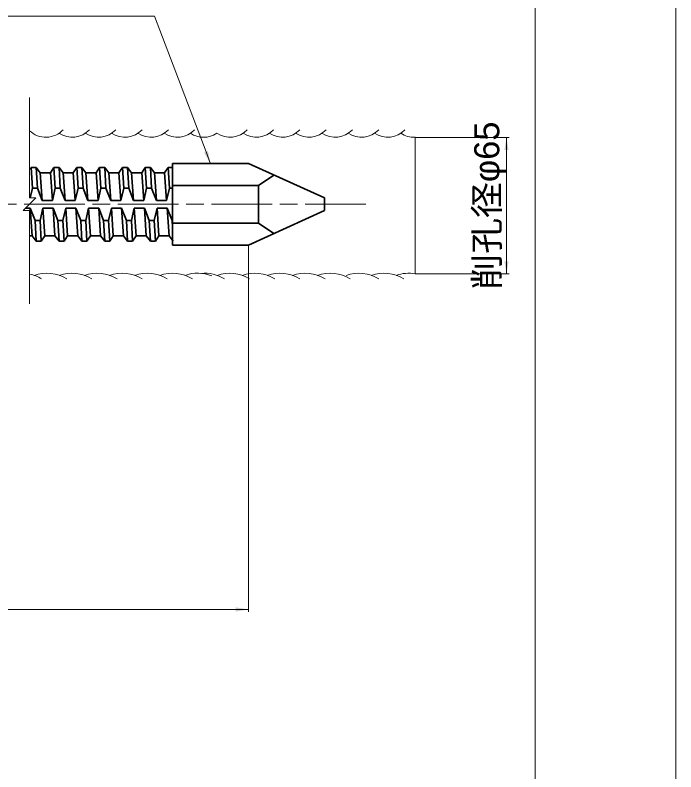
# Model space of a CAD drawing. Units: millimetres at full size, sheet at 1:2; details may follow other scales. Extents: x 2145 to 3827, y 960 to 2148.
# Drawn here: x 3565.6 to 3826.7, y 1554.1 to 1853.1 of the extents above; entities that cross this region are included whole.
import ezdxf
from ezdxf.enums import TextEntityAlignment as Align

# ---------------------------------------------------------------- set-up
doc = ezdxf.new("R2010")
doc.units = ezdxf.units.MM
doc.header["$LTSCALE"] = 2
doc.linetypes.add('CHAIN', pattern=[18.5, 12, -1.5, 3.5, -1.5])
for name, color, linetype, lineweight in [('1外形線', 7, 'Continuous', 35), ('2 細い実線', 3, 'Continuous', 20), ('4中心線', 1, 'CHAIN', 15), ('6寸法線', 4, 'Continuous', 13), ('7 枠・タイトル', 7, 'Continuous', 13), ('Defpoints_2', 7, 'Continuous', 13)]:
    doc.layers.add(name, color=color, linetype=linetype, lineweight=lineweight)
doc.styles.add('ＭＳ Ｐゴシック', font='')
doc.styles.get('ＭＳ Ｐゴシック').set_extended_font_data('MS PGothic')

# ---------------------------------------------------------------- blocks, each defined once
blk = doc.blocks.new('filled_arrow')
at = {"color": 0, "linetype": 'Continuous', "lineweight": -2}
blk.add_solid([(7.5, 1.25), (0, 0), (7.5, -1.25)], dxfattribs=at)

msp = doc.modelspace()

# ---------------------------------------------------------------- linework, layer by layer
at = {"layer": '1外形線'}
for p, q in [((3627.785, 1794.467), (3657.785, 1794.467)), ((3627.785, 1794.467), (3627.785, 1762.267)), ((3657.785, 1794.467), (3687.785, 1780.867)), ((3571.901, 1792.868), (3571.276, 1792.262)), ((3573.901, 1792.867), (3571.901, 1792.868)), ((3572.376, 1784.696), (3571.901, 1792.868)), ((3573.901, 1792.867), (3575.517, 1790.868)), ((3574.376, 1784.696), (3573.901, 1792.867)), ((3580.924, 1792.867), (3579.531, 1790.867)), ((3582.925, 1792.867), (3580.924, 1792.867)), ((3581.4, 1784.696), (3580.924, 1792.867)), ((3582.925, 1792.867), (3584.541, 1790.868)), ((3583.4, 1784.696), (3582.925, 1792.867)), ((3589.948, 1792.867), (3588.555, 1790.867)), ((3591.948, 1792.867), (3589.948, 1792.867)), ((3590.423, 1784.695), (3589.948, 1792.867)), ((3592.423, 1784.695), (3591.948, 1792.867)), ((3591.948, 1792.867), (3593.565, 1790.867)), ((3598.972, 1792.866), (3597.579, 1790.867)), ((3600.972, 1792.866), (3598.972, 1792.866)), ((3599.447, 1784.695), (3598.972, 1792.866)), ((3600.972, 1792.866), (3602.589, 1790.867)), ((3601.447, 1784.695), (3600.972, 1792.866)), ((3607.996, 1792.866), (3606.602, 1790.866)), ((3609.996, 1792.866), (3607.996, 1792.866)), ((3608.471, 1784.695), (3607.996, 1792.866)), ((3609.996, 1792.866), (3611.613, 1790.866)), ((3610.471, 1784.694), (3609.996, 1792.866)), ((3617.02, 1792.865), (3615.626, 1790.866)), ((3619.02, 1792.865), (3617.02, 1792.865)), ((3617.495, 1784.694), (3617.02, 1792.865)), ((3619.02, 1792.865), (3620.637, 1790.866)), ((3619.495, 1784.694), (3619.02, 1792.865)), ((3626.044, 1792.865), (3624.65, 1790.865)), ((3627.785, 1792.865), (3626.044, 1792.865)), ((3626.519, 1784.694), (3626.044, 1792.865)), ((3579.531, 1790.868), (3575.517, 1790.868)), ((3576.282, 1779.846), (3575.517, 1790.868)), ((3580.295, 1779.846), (3579.531, 1790.867)), ((3585.305, 1779.846), (3584.541, 1790.868)), ((3588.555, 1790.868), (3584.541, 1790.868)), ((3589.319, 1779.846), (3588.555, 1790.866)), ((3597.579, 1790.867), (3593.565, 1790.867)), ((3594.329, 1779.845), (3593.565, 1790.867)), ((3598.343, 1779.845), (3597.578, 1790.866)), ((3603.353, 1779.845), (3602.589, 1790.867)), ((3606.602, 1790.867), (3602.589, 1790.867)), ((3607.367, 1779.845), (3606.602, 1790.866)), ((3612.377, 1779.844), (3611.613, 1790.866)), ((3615.626, 1790.866), (3611.613, 1790.866)), ((3616.391, 1779.844), (3615.626, 1790.865)), ((3624.65, 1790.866), (3620.637, 1790.866)), ((3621.401, 1779.844), (3620.637, 1790.866)), ((3625.414, 1779.844), (3624.65, 1790.865)), ((3661.785, 1785.86), (3667.785, 1789.934)), ((3627.785, 1785.86), (3661.785, 1785.86)), ((3661.785, 1785.86), (3661.785, 1770.874)), ((3572.376, 1784.696), (3571.509, 1780.889)), ((3572.376, 1784.696), (3574.376, 1784.696)), ((3574.376, 1784.696), (3576.282, 1779.846)), ((3581.4, 1784.696), (3580.295, 1779.846)), ((3581.4, 1784.696), (3583.4, 1784.696)), ((3583.4, 1784.696), (3585.305, 1779.846)), ((3590.423, 1784.695), (3589.319, 1779.845)), ((3590.423, 1784.695), (3592.423, 1784.695)), ((3592.423, 1784.695), (3594.329, 1779.845)), ((3599.447, 1784.695), (3598.343, 1779.845)), ((3599.447, 1784.695), (3601.447, 1784.695)), ((3601.447, 1784.695), (3603.353, 1779.845)), ((3608.471, 1784.695), (3607.367, 1779.844)), ((3608.471, 1784.695), (3610.471, 1784.694)), ((3610.471, 1784.694), (3612.377, 1779.844)), ((3617.495, 1784.694), (3616.391, 1779.844)), ((3617.495, 1784.694), (3619.495, 1784.694)), ((3619.495, 1784.694), (3621.401, 1779.844)), ((3626.519, 1784.694), (3625.414, 1779.844)), ((3626.519, 1784.694), (3627.785, 1784.693)), ((3580.295, 1779.846), (3576.282, 1779.846)), ((3589.319, 1779.846), (3585.305, 1779.846)), ((3598.343, 1779.845), (3594.329, 1779.845)), ((3607.367, 1779.845), (3603.353, 1779.845)), ((3616.391, 1779.844), (3612.377, 1779.844)), ((3625.414, 1779.844), (3621.401, 1779.844)), ((3687.785, 1780.867), (3687.785, 1775.867)), ((3571.519, 1776.846), (3569.745, 1776.846)), ((3572.283, 1765.87), (3571.519, 1776.846)), ((3573.425, 1771.996), (3571.519, 1776.846)), ((3575.425, 1771.996), (3576.529, 1776.845)), ((3580.543, 1776.845), (3576.529, 1776.846)), ((3577.294, 1765.869), (3576.529, 1776.845)), ((3581.307, 1765.869), (3580.543, 1776.845)), ((3582.449, 1771.996), (3580.543, 1776.845)), ((3584.449, 1771.996), (3585.553, 1776.845)), ((3589.567, 1776.845), (3585.553, 1776.846)), ((3586.317, 1765.869), (3585.553, 1776.845)), ((3590.331, 1765.869), (3589.567, 1776.845)), ((3591.473, 1771.995), (3589.567, 1776.845)), ((3593.473, 1771.996), (3594.577, 1776.845)), ((3598.591, 1776.845), (3594.577, 1776.846)), ((3595.341, 1765.869), (3594.577, 1776.845)), ((3599.355, 1765.868), (3598.591, 1776.845)), ((3600.496, 1771.995), (3598.591, 1776.844)), ((3602.496, 1771.995), (3603.601, 1776.844)), ((3607.614, 1776.844), (3603.601, 1776.845)), ((3604.365, 1765.868), (3603.601, 1776.844)), ((3608.379, 1765.868), (3607.614, 1776.844)), ((3609.52, 1771.994), (3607.614, 1776.844)), ((3611.52, 1771.995), (3612.625, 1776.844)), ((3616.638, 1776.844), (3612.625, 1776.845)), ((3613.389, 1765.868), (3612.625, 1776.844)), ((3617.403, 1765.867), (3616.638, 1776.844)), ((3618.544, 1771.994), (3616.638, 1776.843)), ((3620.544, 1771.994), (3621.648, 1776.843)), ((3622.413, 1765.867), (3621.648, 1776.843)), ((3625.662, 1776.843), (3621.649, 1776.844)), ((3626.426, 1765.867), (3625.662, 1776.843)), ((3627.568, 1771.993), (3625.662, 1776.843)), ((3687.785, 1775.867), (3657.785, 1762.267)), ((3573.9, 1763.868), (3573.425, 1771.996)), ((3573.425, 1771.996), (3575.425, 1771.996)), ((3575.9, 1763.868), (3575.425, 1771.996)), ((3582.924, 1763.868), (3582.449, 1771.996)), ((3582.449, 1771.996), (3584.449, 1771.996)), ((3584.924, 1763.867), (3584.449, 1771.996)), ((3591.473, 1771.995), (3593.473, 1771.996)), ((3591.948, 1763.867), (3591.473, 1771.995)), ((3593.948, 1763.867), (3593.473, 1771.996)), ((3600.972, 1763.867), (3600.496, 1771.995)), ((3600.496, 1771.995), (3602.496, 1771.995)), ((3602.972, 1763.866), (3602.496, 1771.995)), ((3609.52, 1771.994), (3611.52, 1771.995)), ((3609.995, 1763.866), (3609.52, 1771.994)), ((3611.995, 1763.866), (3611.52, 1771.995)), ((3619.019, 1763.866), (3618.544, 1771.994)), ((3618.544, 1771.994), (3620.544, 1771.994)), ((3621.019, 1763.866), (3620.544, 1771.994)), ((3627.786, 1769.359), (3627.568, 1771.993)), ((3627.568, 1771.993), (3627.785, 1771.993)), ((3627.785, 1770.874), (3661.785, 1770.874)), ((3661.785, 1770.874), (3667.785, 1766.8)), ((3572.283, 1765.87), (3571.275, 1765.87)), ((3573.9, 1763.868), (3572.283, 1765.87)), ((3575.9, 1763.868), (3577.294, 1765.869)), ((3581.307, 1765.869), (3577.294, 1765.869)), ((3582.924, 1763.868), (3581.307, 1765.869)), ((3584.924, 1763.867), (3586.317, 1765.869)), ((3590.331, 1765.869), (3586.317, 1765.869)), ((3591.948, 1763.867), (3590.331, 1765.869)), ((3593.948, 1763.867), (3595.341, 1765.869)), ((3599.355, 1765.868), (3595.341, 1765.869)), ((3600.972, 1763.867), (3599.355, 1765.868)), ((3602.972, 1763.866), (3604.365, 1765.868)), ((3608.379, 1765.868), (3604.365, 1765.868)), ((3609.995, 1763.866), (3608.379, 1765.868)), ((3611.995, 1763.866), (3613.389, 1765.868)), ((3617.403, 1765.867), (3613.389, 1765.868)), ((3619.019, 1763.867), (3617.402, 1765.868)), ((3621.019, 1763.866), (3622.413, 1765.867)), ((3626.426, 1765.867), (3622.413, 1765.867)), ((3628.043, 1763.866), (3626.426, 1765.867)), ((3575.9, 1763.868), (3573.9, 1763.868)), ((3584.924, 1763.867), (3582.924, 1763.868)), ((3593.948, 1763.867), (3591.948, 1763.867)), ((3602.972, 1763.866), (3600.972, 1763.867)), ((3611.995, 1763.866), (3609.995, 1763.866)), ((3621.019, 1763.866), (3619.019, 1763.866)), ((3627.785, 1762.267), (3657.785, 1762.267))]:
    msp.add_line(p, q, dxfattribs=at)
at = {"layer": '2 細い実線'}
for p, q in [((3571.277, 1820.53), (3571.276, 1780.889)), ((3723.62, 1750.951), (3723.62, 1804.872)), ((3568.775, 1775.874), (3573.775, 1780.889)), ((3571.276, 1780.889), (3573.775, 1780.889)), ((3571.275, 1775.873), (3568.775, 1775.874)), ((3571.275, 1739.082), (3571.275, 1775.873))]:
    msp.add_line(p, q, dxfattribs=at)
for centre, radius, start, end in [((3577.707, 1814.229), 9.363, 226.61766, 317.16495), ((3588.097, 1814.228), 9.363, 236.29836, 317.16495), ((3598.487, 1814.228), 9.363, 236.29836, 317.16495), ((3608.877, 1814.228), 9.363, 236.29836, 317.16495), ((3619.267, 1814.227), 9.363, 236.29836, 317.16495), ((3629.657, 1814.227), 9.363, 236.29836, 317.16495), ((3640.047, 1814.227), 9.363, 236.29836, 303.69728), ((3650.438, 1814.226), 9.363, 236.29836, 317.16495), ((3660.828, 1814.226), 9.363, 236.29836, 317.16495), ((3671.218, 1814.226), 9.363, 236.29836, 317.16495), ((3681.608, 1814.225), 9.363, 236.29836, 317.16495), ((3691.998, 1814.225), 9.363, 236.29836, 317.16495), ((3702.388, 1814.225), 9.363, 236.29836, 317.16495), ((3712.778, 1814.224), 9.363, 236.29836, 317.16495), ((3723.168, 1814.224), 9.363, 236.29836, 272.76983), ((3568.127, 1736.204), 14.948, 58.00506, 77.84059), ((3578.057, 1736.203), 14.948, 58.00506, 109.39786), ((3587.987, 1736.203), 14.948, 58.00506, 109.39786), ((3597.916, 1736.202), 14.948, 58.00506, 109.39786), ((3607.846, 1736.202), 14.948, 58.00506, 109.39786), ((3617.776, 1736.201), 14.948, 58.00506, 109.39786), ((3627.706, 1736.2), 14.948, 58.00506, 109.39786), ((3637.636, 1736.2), 14.948, 67.81487, 109.39786), ((3640.397, 1736.201), 14.948, 58.00506, 95.33086), ((3650.327, 1736.201), 14.948, 58.00506, 109.39786), ((3660.257, 1736.2), 14.948, 58.00506, 109.39786), ((3670.187, 1736.199), 14.948, 58.00506, 109.39786), ((3680.117, 1736.199), 14.948, 58.00506, 109.39786), ((3690.047, 1736.198), 14.948, 58.00506, 109.39786), ((3701.357, 1736.198), 14.948, 58.00506, 109.39786), ((3711.287, 1736.198), 14.948, 58.00506, 109.39786), ((3721.217, 1736.197), 14.948, 80.7482, 109.39786)]:
    msp.add_arc(centre, radius, start, end, dxfattribs=at)
at = {"layer": '4中心線'}
msp.add_line((3704.15, 1778.367), (2372.902, 1778.367), dxfattribs=at)
at = {"layer": '6寸法線'}
for p, q in [((3723.684, 1804.803), (3760.754, 1804.803)), ((3759.754, 1804.803), (3759.754, 1750.882)), ((3657.785, 1762.205), (3657.785, 1617.28)), ((3723.681, 1750.882), (3760.754, 1750.882)), ((2413.834, 1618.28), (3657.785, 1618.28))]:
    msp.add_line(p, q, dxfattribs=at)
msp.add_lwpolyline([(3642.785, 1794.404), (3641.008, 1799.077), (3620.6, 1852.743), (3486.499, 1852.743)], dxfattribs=at)
at = {"layer": '7 枠・タイトル'}
msp.add_line((3771.047, 2110.876), (3771.047, 997.323), dxfattribs=at)
at = {"layer": 'Defpoints_2'}
msp.add_lwpolyline([(2144.699, 960.1), (3826.699, 960.1), (3826.699, 2148.1), (2144.699, 2148.1)], close=True, dxfattribs=at)

# ---------------------------------------------------------------- block references
at = {"layer": '6寸法線', "xscale": 0.667, "yscale": 0.667}
for p, rotation in [((3759.754, 1804.803), 270), ((3642.785, 1794.404), 110.8), ((3759.754, 1750.882), 90), ((3657.785, 1618.28), 180)]:
    msp.add_blockref('filled_arrow', p, dxfattribs=dict(at, rotation=rotation))

# ---------------------------------------------------------------- texts
at = {"layer": '6寸法線', "style": 'ＭＳ Ｐゴシック', "width": 1.05}
msp.add_text('削孔径φ65', height=9.897, rotation=90, dxfattribs=at).set_placement((3751.964, 1777.842), align=Align.MIDDLE_CENTER)

doc.saveas('drawing.dxf')
